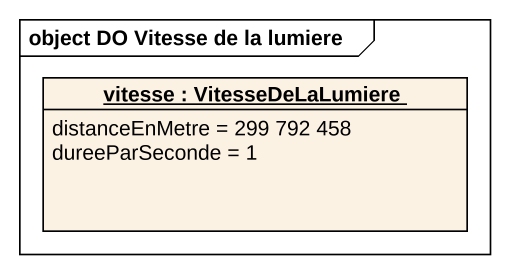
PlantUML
@startuml
mainframe object DO Vitesse de la lumiere
hide circle
hide empty members
object "vitesse : VitesseDeLaLumiere" as vitesse {
  distanceEnMetre = 299 792 458
  dureeParSeconde = 1
}
@enduml
